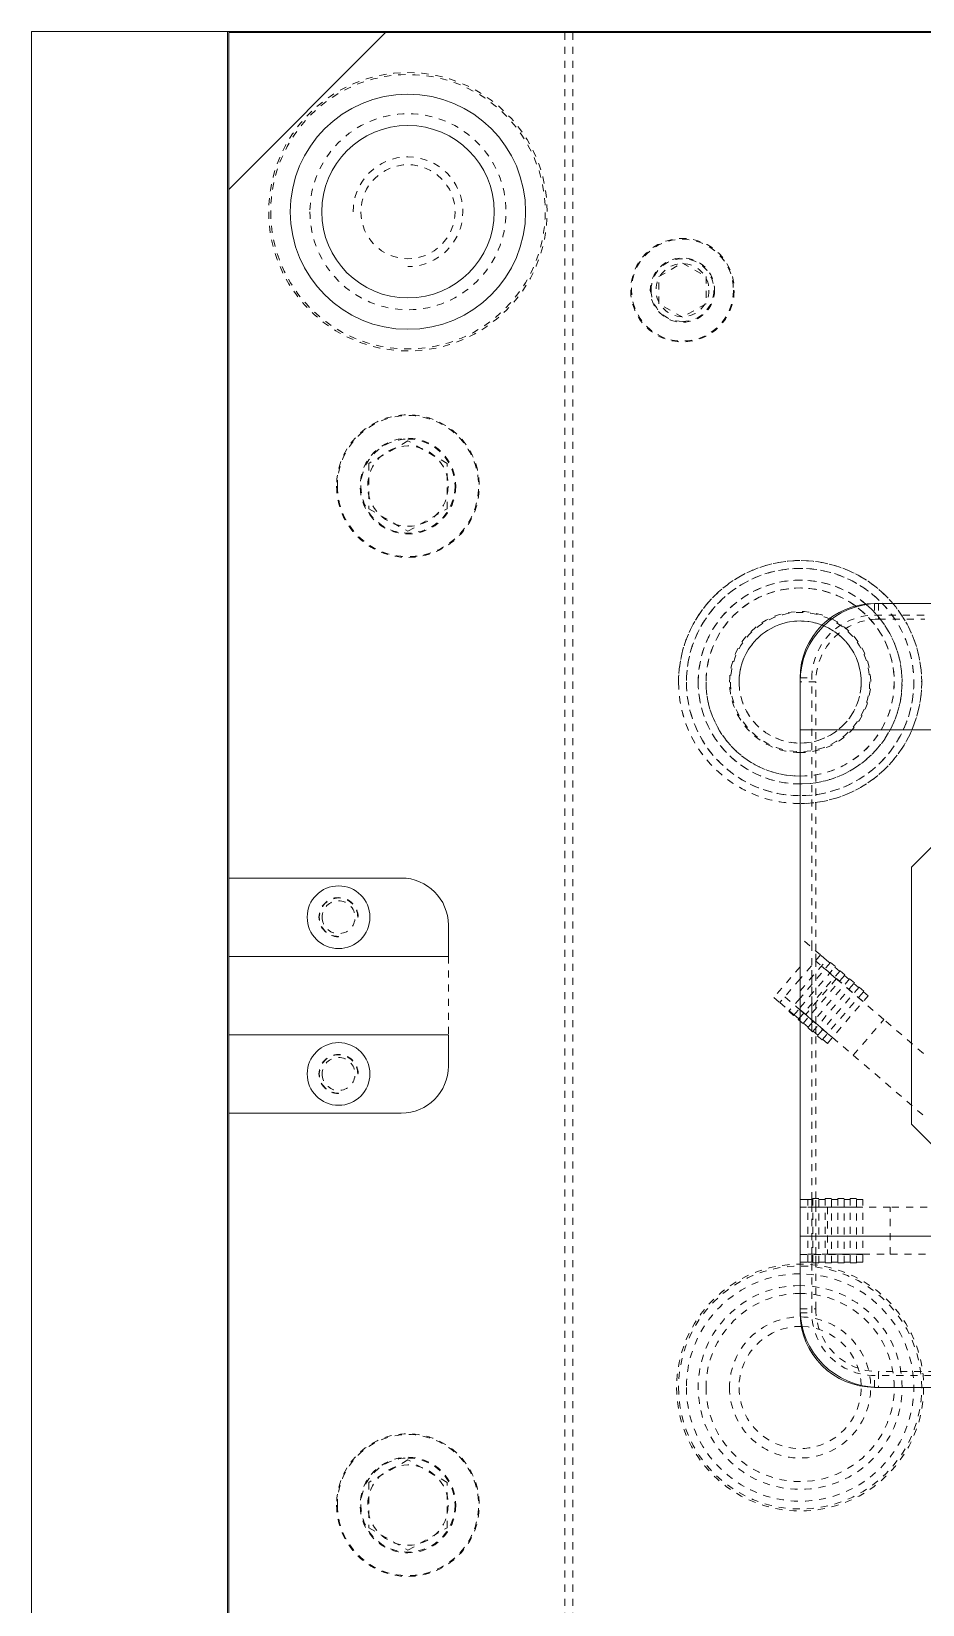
# Model space of a CAD drawing. Header units: millimetres. Extents: x 0 to 1189, y 0 to 841.
# Drawn here: x 433 to 546.6, y 158.3 to 359 of the extents above; entities that cross this region are included whole.
import ezdxf

# ---------------------------------------------------------------- set-up
doc = ezdxf.new("R2010")
doc.units = ezdxf.units.MM
doc.linetypes.add('_..__..__..__.._', pattern=[1.8, 0.9, -0.9])
doc.linetypes.add('________________', pattern=[0])

# ---------------------------------------------------------------- blocks, each defined once
blk = doc.blocks.new('D_FRAME_VIEW@1499')
at = {"color": 253, "linetype": '________________', "lineweight": 9, "true_color": 0xbeb69e}
for p, q in [((433, 359), (458, 359)), ((433, 113), (433, 359)), ((458, 113), (458, 359)), ((458, 359), (501, 359)), ((478.15, 358.85), (458.15, 338.85)), ((458.15, 358.85), (458.15, 338.85)), ((478.15, 358.85), (458.15, 358.85)), ((478.15, 358.85), (566, 358.85)), ((501, 359), (502, 359)), ((501, 359), (501, 358.85)), ((502, 358.85), (502, 359)), ((502, 359), (660, 359)), ((458.15, 251), (458.15, 338.85)), ((540.5, 286.02), (540.5, 286.01)), ((531, 276.52), (531.01, 276.52)), ((458.15, 241), (458.15, 251)), ((458.15, 251), (480.15, 251)), ((458.15, 251), (480.15, 251)), ((486.15, 245), (486.15, 241)), ((486.15, 245), (486.15, 241)), ((458.15, 241), (486.15, 241)), ((458.15, 231), (458.15, 241)), ((458.15, 241), (486.15, 241)), ((486.15, 231), (458.15, 231)), ((458.15, 221), (458.15, 231)), ((486.15, 231), (458.15, 231)), ((486.15, 231), (486.15, 227)), ((486.15, 231), (486.15, 227)), ((480.15, 221), (458.15, 221)), ((480.15, 221), (458.15, 221)), ((458.15, 133.15), (458.15, 221)), ((531, 195.52), (531.01, 195.52)), ((540.5, 186.02), (540.5, 186.03))]:
    blk.add_line(p, q, dxfattribs=at)
at = {"color": 253, "linetype": '_..__..__..__.._', "lineweight": 9, "true_color": 0xbeb69e}
for p, q in [((501, 358.85), (501, 113.15)), ((502, 113.15), (502, 358.85)), ((513, 327.73), (516, 329.46)), ((516, 329.46), (519, 327.73)), ((513, 324.27), (513, 327.73)), ((519, 327.73), (519, 324.27)), ((516, 322.54), (513, 324.27)), ((519, 324.27), (516, 322.54)), ((481, 306.77), (476, 303.89)), ((486, 303.89), (481, 306.77)), ((476, 303.89), (476, 298.11)), ((486, 298.11), (486, 303.89)), ((487, 301), (486.99, 301.41)), ((476, 298.11), (481, 295.23)), ((481, 295.23), (486, 298.11)), ((541, 286.02), (540.5, 286.02)), ((540.5, 286.01), (540.5, 284.52)), ((540.5, 284.52), (547, 284.52)), ((531, 276.52), (531, 276.02)), ((531.01, 276.52), (532.5, 276.52)), ((532.5, 242.13), (532.5, 276.52)), ((474.65, 246), (474.6, 246)), ((472.15, 243.55), (472.15, 243.5)), ((486.15, 241), (486.15, 231)), ((532.5, 239.89), (532.5, 242.13)), ((531, 239.68), (527.64, 235.76)), ((532.5, 238.36), (532.5, 239.89)), ((532.5, 237.43), (532.5, 238.36)), ((532.5, 236.21), (532.5, 237.43)), ((527.64, 235.76), (528.4, 235.11)), ((528.4, 235.11), (529.61, 234.06)), ((532.5, 234.98), (532.5, 236.21)), ((532.5, 234.51), (532.5, 234.98)), ((529.61, 234.06), (530.22, 233.54)), ((530.83, 233.02), (531, 232.87)), ((532.5, 233.75), (532.5, 234.51)), ((532.5, 232.91), (532.5, 233.75)), ((532.5, 232.87), (532.5, 232.91)), ((532.5, 232.52), (532.5, 232.87)), ((532.5, 231.46), (532.5, 232.52)), ((532.5, 210), (532.5, 231.46)), ((474.65, 226), (474.6, 226)), ((472.15, 223.55), (472.15, 223.5)), ((532.5, 209.02), (532.5, 210)), ((532.5, 209), (532.5, 209.02)), ((532.5, 203), (532.5, 209)), ((532.5, 202.98), (532.5, 203)), ((532.5, 202), (532.5, 202.98)), ((532.5, 195.52), (532.5, 202)), ((531, 196.02), (531, 195.52)), ((531.01, 195.52), (532.5, 195.52)), ((540.5, 186.03), (540.5, 187.52)), ((569.36, 187.52), (540.5, 187.52)), ((540.5, 186.02), (541, 186.02)), ((481, 176.77), (476, 173.89)), ((486, 173.89), (481, 176.77)), ((476, 173.89), (476, 168.11)), ((486, 168.11), (486, 173.89)), ((487, 171), (486.99, 171.41)), ((476, 168.11), (481, 165.23)), ((481, 165.23), (486, 168.11))]:
    blk.add_line(p, q, dxfattribs=at)
at = {"color": 11, "linetype": '________________', "lineweight": 9, "true_color": 0xf08a8a}
for p, q in [((541, 286.02), (565.76, 286.02)), ((531, 269.92), (531, 276.02)), ((531, 269.92), (531, 205.31)), ((565.76, 269.92), (531, 269.92)), ((551.88, 259.08), (545.19, 252.39)), ((545.19, 252.39), (545.19, 219.61)), ((545.19, 219.61), (551.88, 212.92)), ((559.49, 205.31), (531, 205.31)), ((531, 205.31), (531, 196.02)), ((541, 186.02), (559.49, 186.02))]:
    blk.add_line(p, q, dxfattribs=at)
at = {"color": 11, "linetype": '_..__..__..__.._', "lineweight": 9, "true_color": 0xf08a8a}
for p, q in [((541, 286.02), (541, 284.02)), ((541, 284.02), (546.9, 284.02)), ((533, 276.02), (531, 276.02)), ((533, 241.7), (533, 276.02)), ((533.6, 241.18), (531, 243.41)), ((533, 240.41), (533, 241.7)), ((531, 236.61), (534.36, 240.53)), ((533, 232.48), (533, 240.41)), ((535.61, 238.14), (533.71, 239.77)), ((541.68, 232.94), (535.61, 238.14)), ((531, 234.19), (531.71, 233.59)), ((546.71, 228.63), (541.68, 232.94)), ((533, 232.45), (533, 232.48)), ((533, 231.16), (533, 232.45)), ((533, 210.1), (533, 231.16)), ((537.78, 228.38), (546.71, 220.73)), ((532, 202), (532, 210)), ((534.5, 209), (532, 209)), ((533, 209.02), (533, 210.1)), ((533, 209), (533, 209.02)), ((533, 203), (533, 209)), ((558, 209), (542.5, 209)), ((532, 203), (534.5, 203)), ((533, 202.98), (533, 203)), ((533, 201.9), (533, 202.98)), ((542.5, 203), (567.39, 203)), ((533, 196.02), (533, 201.9)), ((531, 196.02), (533, 196.02)), ((569.86, 188.02), (541, 188.02)), ((541, 188.02), (541, 186.02))]:
    blk.add_line(p, q, dxfattribs=at)
at = {"color": 253, "linetype": '_..__..__..__.._', "lineweight": 9, "true_color": 0xacacac}
for p, q in [((533.6, 241.18), (531, 238.14)), ((534.36, 240.53), (533.6, 241.18)), ((534.88, 240.21), (531, 235.68)), ((531, 234.46), (535.49, 239.69)), ((536.1, 239.17), (531, 233.23)), ((539.04, 235.23), (532.97, 240.44)), ((534.82, 240.14), (534.36, 240.53)), ((535.49, 239.69), (534.88, 240.21)), ((536.03, 239.1), (535.43, 239.62)), ((536.71, 238.65), (536.1, 239.17)), ((531, 238.14), (528.4, 235.11)), ((531.37, 232.43), (536.71, 238.65)), ((535.61, 238.14), (531.71, 233.59)), ((537.31, 238.13), (531.98, 231.91)), ((532.58, 231.39), (537.92, 237.61)), ((538.53, 237.09), (533.19, 230.86)), ((541.68, 232.94), (535.61, 238.14)), ((537.25, 238.06), (536.64, 238.58)), ((537.92, 237.61), (537.31, 238.13)), ((538.46, 237.01), (537.86, 237.54)), ((539.13, 236.57), (538.53, 237.09)), ((528.4, 235.11), (529.61, 234.06)), ((529.03, 235.85), (531, 234.16)), ((531, 235.68), (529.55, 233.99)), ((533.8, 230.34), (539.13, 236.57)), ((534.47, 229.9), (539.68, 235.97)), ((539.68, 235.97), (539.07, 236.49)), ((529.55, 233.99), (530.15, 233.47)), ((530.15, 233.47), (531, 234.46)), ((530.22, 233.54), (530.83, 233.02)), ((531, 233.23), (530.76, 232.95)), ((530.76, 232.95), (531, 232.74)), ((531, 234.16), (535.11, 230.64)), ((531.71, 233.59), (532.08, 233.26)), ((532.08, 233.26), (532.69, 232.74)), ((537.78, 228.38), (541.68, 232.94)), ((531, 232.74), (531.37, 232.43)), ((531.43, 232.5), (532.04, 231.98)), ((531.98, 231.91), (532.58, 231.39)), ((532.65, 231.46), (533.26, 230.94)), ((532.69, 232.74), (533.3, 232.22)), ((533.19, 230.86), (533.8, 230.34)), ((533.3, 232.22), (533.91, 231.7)), ((533.91, 231.7), (534.51, 231.18)), ((534.51, 231.18), (535.12, 230.66)), ((533.86, 230.42), (534.47, 229.9)), ((535.12, 230.66), (537.78, 228.38)), ((532, 210), (531, 210)), ((539, 209.02), (531, 209.02)), ((532.6, 210), (532, 210)), ((532.6, 210.1), (532.6, 201.9)), ((533.4, 210.1), (532.6, 210.1)), ((533.4, 201.9), (533.4, 210.1)), ((534.2, 210), (533.4, 210)), ((534.2, 210.1), (534.2, 201.9)), ((535, 210.1), (534.2, 210.1)), ((534.5, 209), (534.5, 203)), ((535, 209), (534.5, 209)), ((535, 201.9), (535, 210.1)), ((535.8, 210), (535, 210)), ((535.8, 209), (535, 209)), ((535.8, 210.1), (535.8, 201.9)), ((536.6, 210.1), (535.8, 210.1)), ((536.6, 209), (535.8, 209)), ((536.6, 201.9), (536.6, 210.1)), ((537.4, 210), (536.6, 210)), ((537.4, 209), (536.6, 209)), ((537.4, 210.1), (537.4, 201.9)), ((538.2, 210.1), (537.4, 210.1)), ((538.2, 209), (537.4, 209)), ((538.2, 201.9), (538.2, 210.1)), ((539, 210), (538.2, 210)), ((539, 209), (538.2, 209)), ((539, 202), (539, 210)), ((542.5, 209), (539, 209)), ((542.5, 203), (542.5, 209)), ((531, 202.98), (539, 202.98)), ((534.5, 203), (535, 203)), ((535, 203), (535.8, 203)), ((535.8, 203), (536.6, 203)), ((536.6, 203), (537.4, 203)), ((537.4, 203), (538.2, 203)), ((538.2, 203), (539, 203)), ((539, 203), (542.5, 203)), ((531, 202), (532, 202)), ((532, 202), (532.6, 202)), ((532.6, 201.9), (533.4, 201.9)), ((533.4, 202), (534.2, 202)), ((534.2, 201.9), (535, 201.9)), ((535, 202), (535.8, 202)), ((535.8, 201.9), (536.6, 201.9)), ((536.6, 202), (537.4, 202)), ((537.4, 201.9), (538.2, 201.9)), ((538.2, 202), (539, 202))]:
    blk.add_line(p, q, dxfattribs=at)
at = {"color": 253, "linetype": '_..__..__..__.._', "lineweight": 9, "true_color": 0xbeb69e, "extrusion": (0, 0, -1)}
for centre, radius in [((-481, 336), 17.75), ((-481, 336), 17.5), ((-481, 336), 12.5), ((-481, 336), 6), ((-516, 326), 6.6), ((-481, 301), 9.1), ((-481, 301), 9), ((-531, 276), 15.5), ((-531, 276), 14.5), ((-531, 276), 13), ((-531, 276), 8.87), ((-472.15, 246), 2.1), ((-472.15, 246), 2.1), ((-472.15, 226), 2.1), ((-472.15, 226), 2.1), ((-531, 186), 15.75), ((-531, 186), 15.5), ((-531, 186), 14.5), ((-531, 186), 9), ((-481, 171), 9.1), ((-481, 171), 9)]:
    blk.add_circle(centre, radius, dxfattribs=at)
at = {"color": 253, "linetype": '________________', "lineweight": 9, "true_color": 0xbeb69e, "extrusion": (0, 0, -1)}
for centre, radius in [((-481, 336), 15), ((-481, 336), 11), ((-472.15, 246), 4), ((-472.15, 246), 4), ((-472.15, 226), 4), ((-472.15, 226), 4)]:
    blk.add_circle(centre, radius, dxfattribs=at)
at = {"color": 253, "linetype": '________________', "lineweight": 9, "true_color": 0xbeb69e}
blk.add_circle((481, 336), 15, dxfattribs=at)
at = {"color": 253, "linetype": '_..__..__..__.._', "lineweight": 9, "true_color": 0xbeb69e}
for centre, radius in [((516, 326), 6.5), ((516, 326), 4.1), ((516, 326), 3.38), ((481, 301), 6.1), ((481, 301), 5.13), ((531, 276), 12), ((531, 276), 7.79), ((481, 171), 6.1), ((481, 171), 5.13)]:
    blk.add_circle(centre, radius, dxfattribs=at)
at = {"color": 253, "linetype": '_..__..__..__.._', "lineweight": 9, "true_color": 0xbeb69e, "extrusion": (0, 0, -1)}
for centre, radius, start, end in [((-481, 336), 7, 0, 270), ((-516, 326), 4, 0, 270), ((-481, 301), 6, 180, 90), ((-481, 301), 6, 90, 180), ((-531, 276), 14.5, 270, 136.2882), ((-531, 276), 15.5, 0, 139.7256), ((-531, 276), 13, 0, 130.0462), ((-531, 276), 9, 0, 115.1975), ((-531, 276), 15.5, 139.7256, 270), ((-531, 276), 13, 130.4272, 270), ((-531, 276), 13, 130.0462, 130.4272), ((-531, 276), 14.5, 136.2882, 180), ((-531, 276), 9, 116.6294, 270), ((-540.5, 276.52), 8, 0, 90), ((-531, 276), 9, 115.1975, 116.6294), ((-531, 276), 15.5, 270, 0), ((-531, 276), 13, 270, 0), ((-531, 276), 9, 270, 0), ((-531, 276), 14.5, 180, 270), ((-472.15, 246), 2.5, 270, 180), ((-472.15, 226), 2.5, 270, 180), ((-540.5, 195.52), 8, 270, 0), ((-481, 171), 6, 180, 90), ((-481, 171), 6, 90, 180)]:
    blk.add_arc(centre, radius, start, end, dxfattribs=at)
at = {"color": 253, "linetype": '_..__..__..__.._', "lineweight": 9, "true_color": 0xbeb69e}
for centre, radius, start, end in [((516, 326), 4, 180, 270), ((531, 276), 12, 53.9484, 180), ((531, 276), 12, 270, 53.2444), ((531, 276), 12, 53.2444, 53.9484), ((531, 276), 7.79, 68.838, 180), ((531, 276), 7.79, 270, 67.1777), ((531, 276), 7.79, 67.1777, 68.838), ((531, 276), 12, 180, 270), ((531, 276), 7.79, 180, 270), ((472.15, 246), 2.45, 0, 270), ((472.15, 226), 2.45, 0, 270), ((531, 186), 13, 90, 0), ((531, 186), 13, 0, 90), ((531, 186), 12, 90, 180), ((531, 186), 12, 0.0953, 90), ((531, 186), 7.79, 88.8358, 180), ((531, 186), 7.79, 88.1489, 88.8358), ((531, 186), 7.79, 1.9654, 88.1489), ((531, 186), 12, 180, 0.0953), ((531, 186), 7.79, 180, 1.2844), ((531, 186), 7.79, 1.2844, 1.9654)]:
    blk.add_arc(centre, radius, start, end, dxfattribs=at)
at = {"color": 11, "linetype": '________________', "lineweight": 9, "true_color": 0xf08a8a}
for centre, start, end in [((541, 276.02), 90, 180), ((541, 196.02), 180, 270)]:
    blk.add_arc(centre, 10, start, end, dxfattribs=at)
at = {"color": 253, "linetype": '________________', "lineweight": 9, "true_color": 0xbeb69e}
for centre, radius, start, end in [((540.5, 276.52), 9.5, 90, 180), ((480.15, 245), 6, 0, 90), ((480.15, 245), 6, 0, 90), ((480.15, 227), 6, 270, 0), ((480.15, 227), 6, 270, 0), ((540.5, 195.52), 9.5, 180, 270)]:
    blk.add_arc(centre, radius, start, end, dxfattribs=at)
at = {"color": 11, "linetype": '_..__..__..__.._', "lineweight": 9, "true_color": 0xf08a8a}
for centre, start, end in [((541, 276.02), 90, 180), ((541, 196.02), 180, 270)]:
    blk.add_arc(centre, 8, start, end, dxfattribs=at)

msp = doc.modelspace()

# ---------------------------------------------------------------- block references
at = {"color": 7, "linetype": '________________', "lineweight": 20}
msp.add_blockref('D_FRAME_VIEW@1499', (0, 0), dxfattribs=at)

doc.saveas('drawing.dxf')
